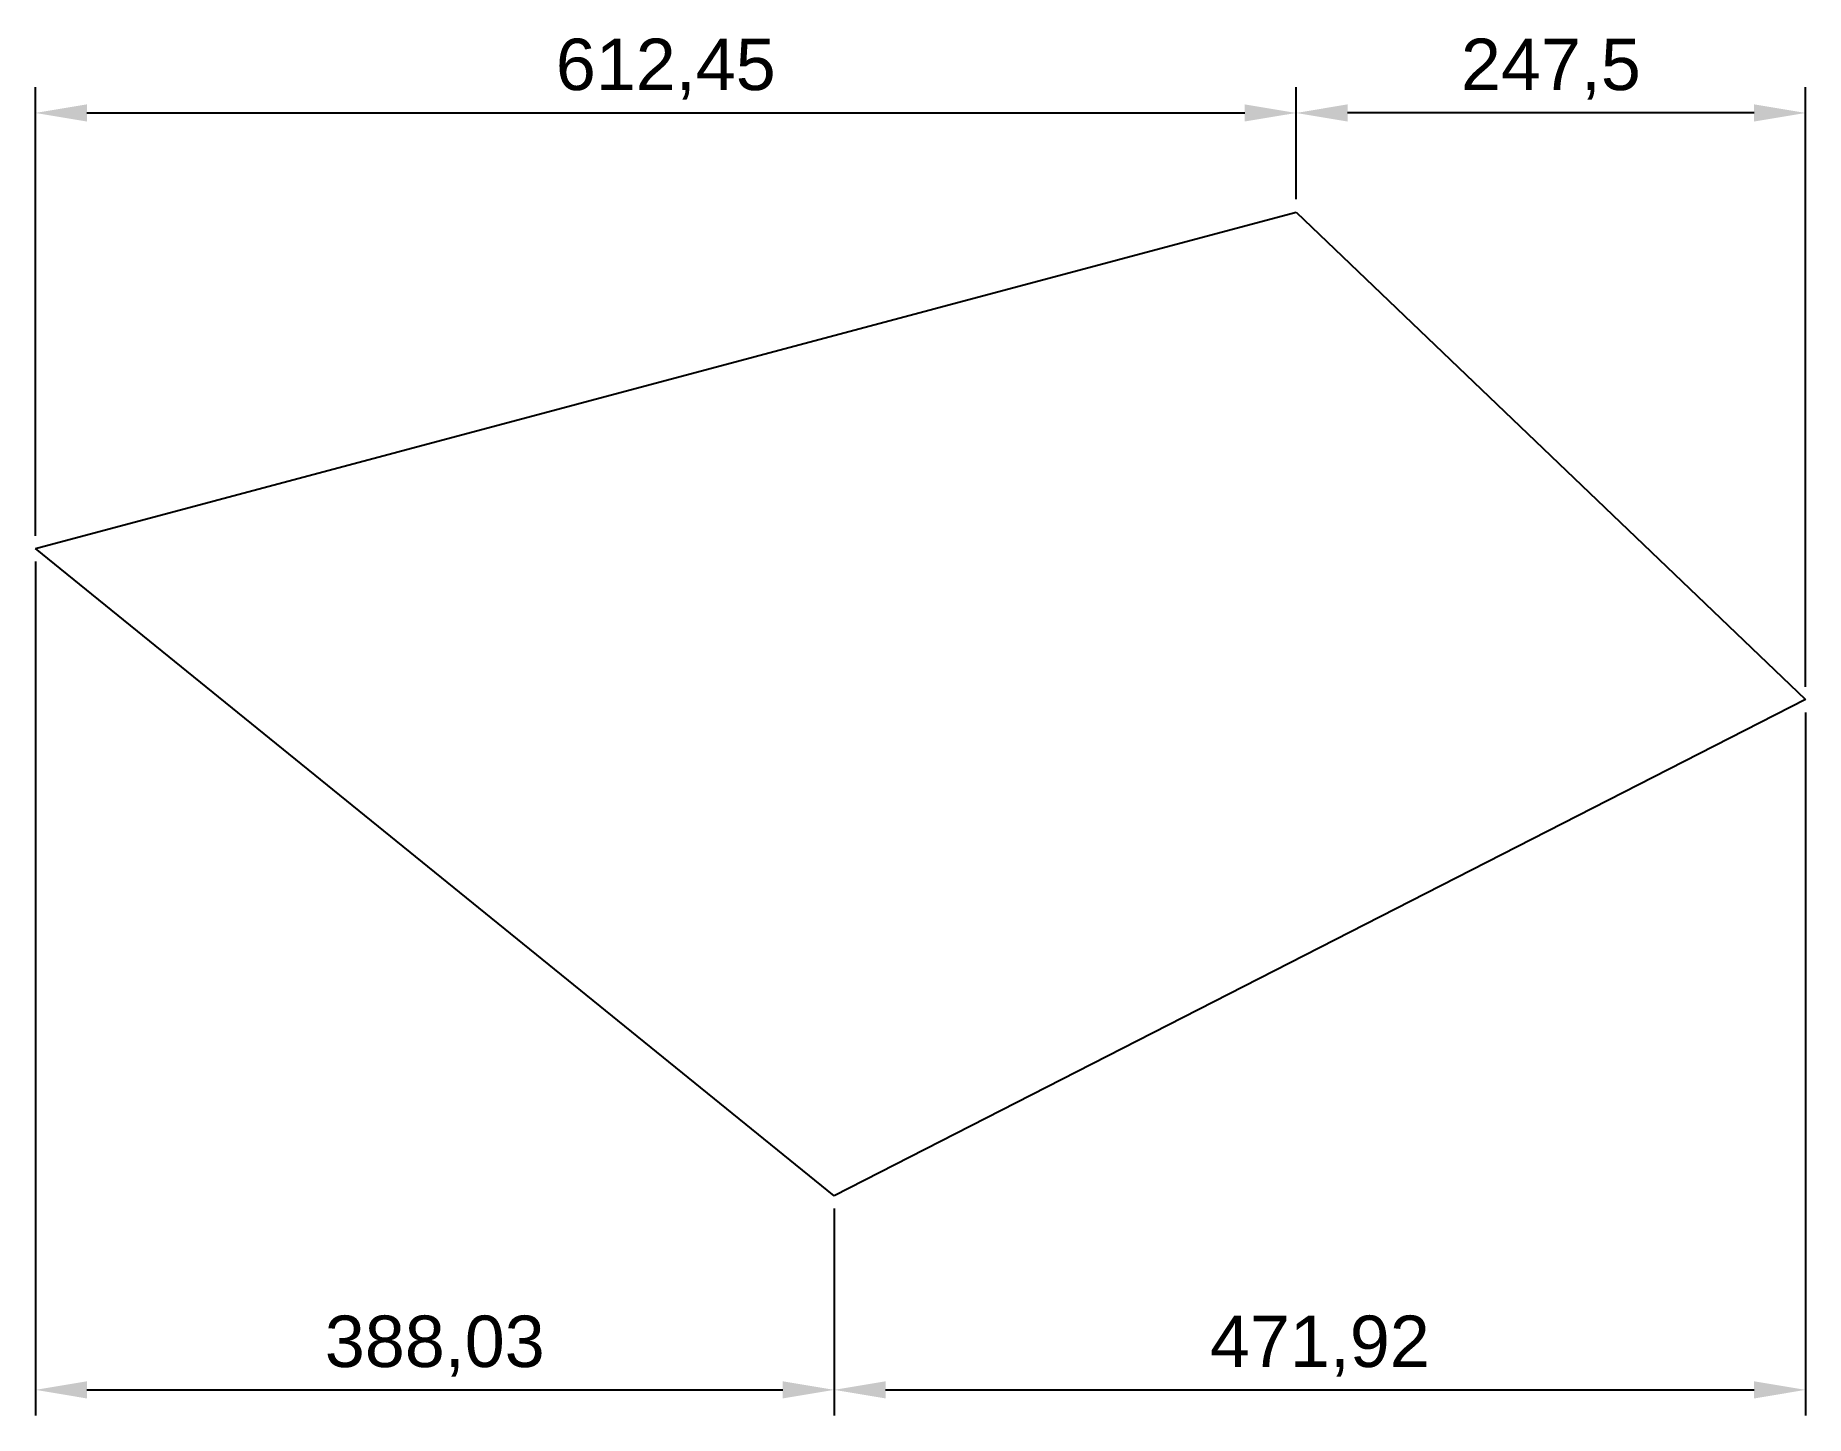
# Model space of a CAD drawing. Header units: millimetres. Extents: x 1465 to 2325, y 587 to 1257.
import ezdxf

# ---------------------------------------------------------------- set-up
doc = ezdxf.new("R2010")
doc.units = ezdxf.units.MM
doc.styles.get("Standard").update_dxf_attribs({"font": 'arial.ttf'})
doc.dimstyles.new('ISO-25', dxfattribs={"dimtxt": 2.5, "dimasz": 2.5, "dimexe": 1.25, "dimexo": 0.625, "dimtad": 1, "dimtxsty": 'Standard', "dimcen": 2.5, "dimadec": 0, "dimazin": 0, "dimtfac": 1, "dimtmove": 0, "dimatfit": 3, "dimfxl": 0, "dimarcsym": 0})

# ---------------------------------------------------------------- blocks, each defined once
blk = doc.blocks.new('*D1')
at = {"color": 0, "lineweight": -2}
for p, q in [((1465.43, 1001.73), (1465.43, 586.76)), ((1853.45, 687.33), (1853.45, 586.76)), ((1490.43, 599.26), (1828.45, 599.26))]:
    blk.add_line(p, q, dxfattribs=at)
at = {"color": 0}
for points in [[(1490.43, 603.42), (1490.43, 595.09), (1465.43, 599.26)], [(1828.45, 603.42), (1828.45, 595.09), (1853.45, 599.26)]]:
    blk.add_solid(points, dxfattribs=at)
at = {"layer": 'Defpoints', "color": 0}
for p in [(1465.43, 1007.98), (1853.45, 693.58), (1853.45, 599.26)]:
    blk.add_point(p, dxfattribs=at)
at = {"color": 0, "insert": (1659.44, 620.53), "char_height": 25, "attachment_point": 5}
blk.add_mtext('388,03', dxfattribs=at)
blk = doc.blocks.new('*D2')
at = {"color": 0, "lineweight": -2}
for p, q in [((2325.38, 928.37), (2325.38, 586.76)), ((1853.45, 687.33), (1853.45, 586.76)), ((1878.45, 599.26), (2300.38, 599.26))]:
    blk.add_line(p, q, dxfattribs=at)
at = {"color": 0}
for points in [[(1878.45, 603.42), (1878.45, 595.09), (1853.45, 599.26)], [(2300.38, 603.42), (2300.38, 595.09), (2325.38, 599.26)]]:
    blk.add_solid(points, dxfattribs=at)
at = {"layer": 'Defpoints', "color": 0}
for p in [(2325.38, 934.62), (1853.45, 693.58), (2325.38, 599.26)]:
    blk.add_point(p, dxfattribs=at)
at = {"color": 0, "insert": (2089.41, 620.53), "char_height": 25, "attachment_point": 5}
blk.add_mtext('471,92', dxfattribs=at)
blk = doc.blocks.new('*D3')
at = {"color": 0, "lineweight": -2}
for p, q in [((1465.43, 1014.23), (1465.43, 1232.17)), ((2077.88, 1177.71), (2077.88, 1232.17)), ((1490.43, 1219.67), (2052.88, 1219.67))]:
    blk.add_line(p, q, dxfattribs=at)
at = {"color": 0}
for points in [[(1490.43, 1223.84), (1490.43, 1215.51), (1465.43, 1219.67)], [(2052.88, 1223.84), (2052.88, 1215.51), (2077.88, 1219.67)]]:
    blk.add_solid(points, dxfattribs=at)
at = {"layer": 'Defpoints', "color": 0}
for p in [(2077.88, 1219.67), (2077.88, 1171.46), (1465.43, 1007.98)]:
    blk.add_point(p, dxfattribs=at)
at = {"color": 0, "insert": (1771.65, 1240.95), "char_height": 25, "attachment_point": 5}
blk.add_mtext('612,45', dxfattribs=at)
blk = doc.blocks.new('*D4')
at = {"color": 0, "lineweight": -2}
for p, q in [((2077.88, 1177.71), (2077.88, 1232.17)), ((2325.38, 940.87), (2325.38, 1232.17)), ((2300.38, 1219.67), (2102.88, 1219.67))]:
    blk.add_line(p, q, dxfattribs=at)
at = {"color": 0}
for points in [[(2102.88, 1223.84), (2102.88, 1215.51), (2077.88, 1219.67)], [(2300.38, 1223.84), (2300.38, 1215.51), (2325.38, 1219.67)]]:
    blk.add_solid(points, dxfattribs=at)
at = {"layer": 'Defpoints', "color": 0}
for p in [(2077.88, 1219.67), (2077.88, 1171.46), (2325.38, 934.62)]:
    blk.add_point(p, dxfattribs=at)
at = {"color": 0, "insert": (2201.63, 1240.95), "char_height": 25, "attachment_point": 5}
blk.add_mtext('247,5', dxfattribs=at)

msp = doc.modelspace()

# ---------------------------------------------------------------- linework, layer by layer
for p, q in [((1465.427, 1007.977), (2077.879, 1171.464)), ((2077.879, 1171.464), (2077.879, 1171.464)), ((2077.879, 1171.464), (2325.376, 934.617)), ((1853.453, 693.578), (1465.427, 1007.977)), ((2325.376, 934.617), (1853.453, 693.578))]:
    msp.add_line(p, q)

# ---------------------------------------------------------------- dimensions: what is measured, and where the dimension line sits
for base, p1, p2, picture, middle in [((2077.879, 1219.672), (1465.427, 1007.977), (2077.879, 1171.464), '*D3', (1771.653, 1240.946)), ((2077.879, 1219.672), (2325.376, 934.617), (2077.879, 1171.464), '*D4', (2201.627, 1240.946)), ((1853.453, 599.258), (1465.427, 1007.977), (1853.453, 693.578), '*D1', (1659.44, 620.532)), ((2325.376, 599.258), (1853.453, 693.578), (2325.376, 934.617), '*D2', (2089.415, 620.532))]:
    dim = msp.add_linear_dim(base=base, p1=p1, p2=p2, dimstyle='ISO-25', override={"dimscale": 10})
    dim.commit()
    dim.dimension.update_dxf_attribs({"geometry": picture, "text_midpoint": middle})

doc.saveas('drawing.dxf')
